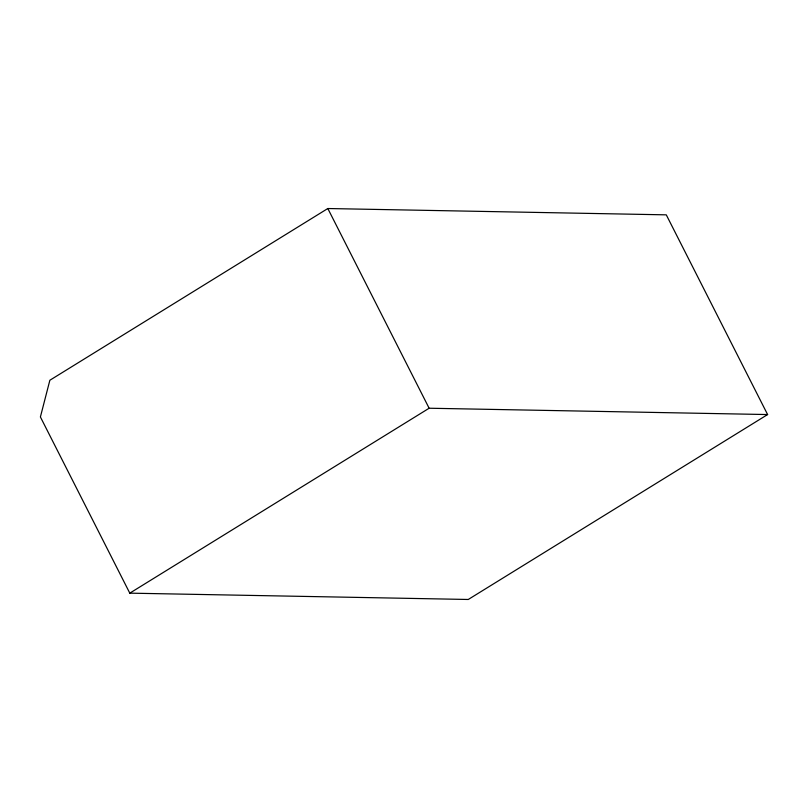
<?xml version="1.0" encoding="UTF-8"?>
<svg xmlns="http://www.w3.org/2000/svg" width="808" height="808" viewBox="0 0 808 808"><rect width="100%" height="100%" fill="white"/><g stroke="black" fill="none" stroke-linecap="round" stroke-linejoin="round"><path stroke-width="1.21" d="M327.816 208.525L49.864 380.245L40.4 416.948L129.795 593.153L468.266 599.475L767.6 414.555L666.287 214.847L327.816 208.525L429.129 408.232L767.6 414.555M129.795 593.153L429.129 408.232"/></g></svg>
